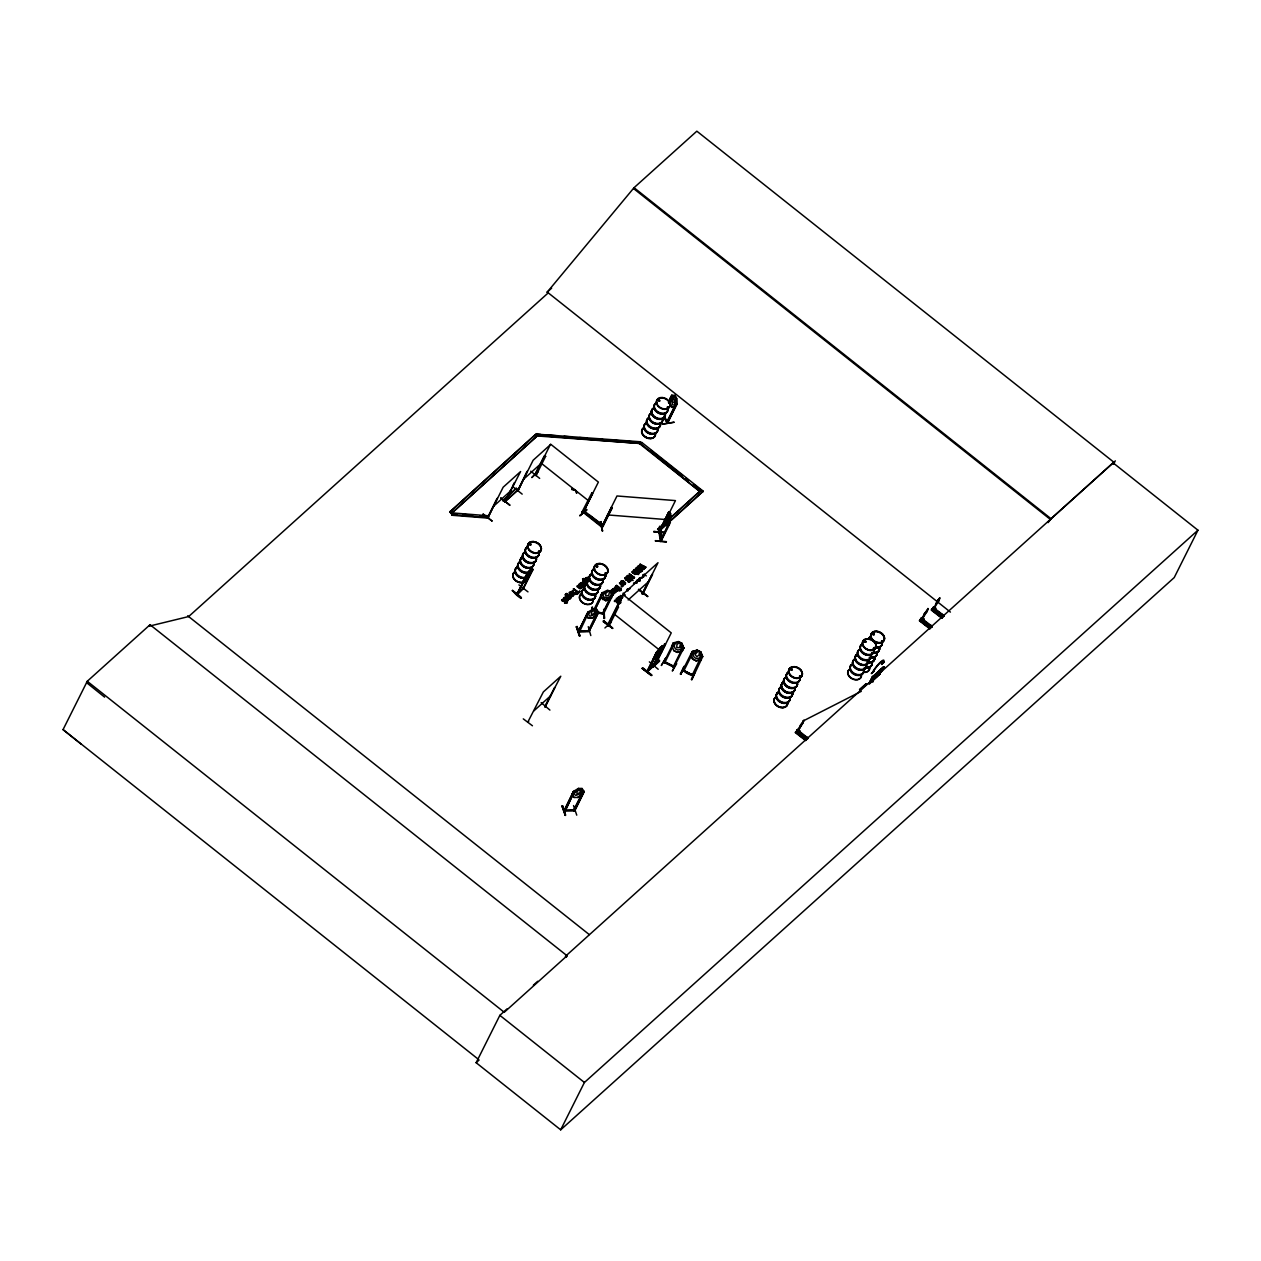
<?xml version="1.0" encoding="UTF-8"?>
<svg xmlns="http://www.w3.org/2000/svg" width="1261" height="1261" viewBox="0 0 1261 1261"><rect width="100%" height="100%" fill="white"/><g stroke="black" fill="none" stroke-linecap="round" stroke-linejoin="round"><path stroke-width="1.5" d="M676.101 403.441L666.675 422.388L676.605 403.441L667.605 423.286L663.885 416.24M661.253 539.992L660.559 541.458L669.89 521.565L660.354 540.622L661.363 540.717L661.111 539.787L660.307 540.528L660.937 541.505L670.411 522.464L669.89 521.392M567.261 596.327C568.9 593.269 571.296 598.565 569.594 598.234C571.769 596.106 566.047 595.602 567.403 596.185M571.722 591.724L571.422 592.875L571.627 591.961M613.224 589.549C616.519 586.838 613.24 593.931 613.429 589.155M613.13 590.306L613.918 589.155L614.816 590.053M564.25 598.88L566.662 597.95L568.144 600.299M580.486 584.269L579.603 584.395L582.046 582.945L584.426 585.372M618.253 597.21C617.275 600.93 619.135 595.775 620.995 597.336M581.006 587.925C581.857 585.151 580.738 589.927 579.319 587.705M638.224 574.622C640.43 572.163 628.766 567.545 636.127 572.399C635.087 576.513 628.703 568.853 634.913 574.496C637.199 572.258 639.469 575.646 636.632 572.793M680.483 643.189L679.647 647.634L676.81 647.665L676.905 644.592L679.348 642.621L680.436 643.268M612.846 588.997L611.821 590.006L614.895 592.323L617.354 590.7L615.999 591.519M583.496 581.321C586.397 580.564 586.743 587.673 583.544 581.085M616.676 585.419C609.772 590.637 629.854 594.12 616.676 585.419L614.895 587.594M628.136 589.155L628.388 590.195M641.266 578.216L639.989 578.5L640.225 579.524M588.446 581.274L586.365 578.689M660.969 541.316L659.408 531.701M659.298 531.779L659.929 532.646L659.771 531.638M661.3 540.685L659.456 532.82M615.478 590.211L614.911 588.966A1.576 1.151 26.6 0 0 614.139 588.572L612.641 589.912M622.067 586.554L621.232 586.46L622.508 585.703M586.649 583.811L586.791 583.26M693.235 651.858L692.321 651.543L697.191 650.298L700.706 651.953L702.676 656.697M584.395 585.687C585.514 583.071 580.328 580.943 579.697 584.127M527.634 577.144L524.56 579.839M613.287 593.49L613.382 593.316M636.994 581.841L638.996 580.69M534.648 474.924L535.326 474.01L536.02 475.523L545.635 456.309L544.815 455.662L534.916 474.703M535.027 474.372L535.83 473.931M535.783 475.413L536.587 474.577L535.799 473.963M534.995 475.318L550.584 444.156L598.376 482.096L582.992 512.833L592.623 493.603L591.803 492.972L581.983 512.092L583.339 512.139M583.228 512.628L582.156 512.218M583.575 511.887L582.251 511.556M607.912 625.661L608.779 626.244L609.331 625.204M609.095 626.118L609.41 625.298L609 625.992M667.006 516.332C664.957 526.357 665.824 529.652 670.915 516.411L670.395 513.306L669.938 522.48M666.974 516.269L665.997 522.338L670.395 513.306M671.041 516.427L668.551 525.506L666.407 525.427M656.083 663.412L654.853 662.829L655.862 663.617L671.246 632.88L623.438 594.94L608.101 625.33M566.93 595.491L566.898 595.744M797.709 729.993L796.337 731.348L797.551 729.851L808.159 738.174L806.504 736.881L804.266 739.025L806.504 736.881M797.866 730.734L795.502 732.2L805.952 740.349M921.933 618.347L921.46 617.985M615.841 587.263L616.771 588.982L618.489 587.658C616.534 583.89 614.485 589.328 617.591 588.43M643.693 575.489L643.693 576.671M801.176 724.24L803.872 720.33L797.315 732.294L800.325 725.185M924.061 614.265L921.46 620.538L926.504 612.215M927.371 610.986L927.891 608.48M925.322 612.499L928.017 608.59L926.961 611.806M939.997 597.856L938.846 601.087M668.22 517.719L668.74 520.73M871.319 681.775L880.32 673.658L869.412 683.951M868.924 683.557L872.722 676.668M872.77 676.81C873.321 674.793 873.81 678.339 872.328 676.747L883.488 667.337L872.407 677.709L883.173 667.101M580.296 584.663C582.787 583.244 583.071 582.298 580.344 584.363M517.767 592.859C514.819 598.676 526.877 583.748 522.811 589.218L532.757 569.326L532.079 568.285C530.849 569.215 532.158 568.9 526.609 576.923L526.089 576.403M675.691 397.814L674.304 402.7L672.617 401.881C671.703 400.336 674.808 394.992 675.801 397.798M662.971 646.72C661.205 644.213 660.323 653.97 656.823 654.317L656.319 653.797M526.72 575.583L529.699 572.904M565.369 594.609C568.679 592.166 565.086 594.94 566.898 596.043M642.101 593.758L652.236 574.212L643.078 593.537C643.394 590.7 641.802 595.066 642.811 593.096M653.781 666.076L662.797 646.72L652.725 666.486L662.309 647.035M629.854 580.943C630.658 577.396 625.472 581.888 625.062 578.468M527.965 575.126L531.102 569.42M529.478 572.116L526.263 578.042L528.69 572.904M565.401 594.498C564.266 596.532 569.72 600.457 569.83 598.36A2.065 1.513 26.6 0 0 570.902 597.777L569.168 595.003L566.741 595.886M659.692 649.51L657.186 654.79M655.31 540.922L666.281 542.072M655.452 540.638L666.438 541.663M637.199 581.447L636.569 580.99M670.868 516.443L668.519 523.142L667.29 522.952L667.495 517.136L670.474 513.448M942.408 617.512L931.8 609.426L933.629 607.376L933.203 608.243M933.96 608.369L933.518 607.975M487.597 517.436L497.086 498.489M503.218 500.081L504.952 501.468L518.035 489.694L516.285 488.306L502.918 500.68L505.03 501.736L514.52 482.79M504.747 502.004L505.062 501.358M518.224 490.545L527.334 471.251M528.69 721.591L527.776 722.175L543.365 691.926L560.798 676.227L544.878 706.696L545.918 706.065M806.599 739.198L806.614 737.827L805.448 738.457M931.28 626.875L929.72 626.764M942.818 616.692L943.102 615.809M669.386 519.406L670.458 514.819M579.051 630.989L579.839 630.516L579.288 631.162M589.502 630.768L578.547 631.178M564.392 810.145L565.48 809.814M583.307 791.104L573.471 810.397L574.669 810.791L575.111 810.019L573.928 809.704M529.604 543.68L529.525 543.79M529.447 544.2L530.739 543.822M539.33 551.861L539.282 550.962L538.479 551.624M538.762 551.561L538.431 551.293M595.665 565.953L596.548 565.417L597.147 566.772M596.027 565.968L597.714 566.126M658.084 399.769L658.132 400.699M659.377 399.564L658.337 399.863M658.305 400.131L659.487 400.1M659.582 400.651L658.541 399.438M659.282 399.737L659.645 401.14M604.981 573.235L606.178 573.456M606.163 573.361L605.327 572.793M667.621 406.909C667.321 409.242 668.819 405.869 667.258 407.429M667.432 406.877L667.794 407.697M790.095 669.15L791.482 668.866L791.703 669.89M790.505 669.276L790.836 669.623M792.176 669.969L791.735 668.819M800.499 676.858L800.01 675.928L800.105 676.968M864.116 640.966L865.677 642.212M864.006 641.014L864.857 640.746L864.494 641.77M873.116 634.362L874.046 634.047M873.258 648.501L874.409 648.453M874.109 648.044L873.952 649.052L873.353 648.312M882.668 641.029L881.549 640.809L882.605 641.502M606.762 599.653L605.343 600.472L606.73 599.684M643.063 575.142L643.646 576.923M564.014 599.527L563.651 598.36M636.111 572.951L631.887 571.737L636.348 573.897M625.566 578.626L627.82 577.207L627.032 576.576L625.062 577.979M612.2 595.428L612.089 594.893M622.477 586.002L621.862 586.948M682.595 670.757C683.746 668.866 682.705 672.381 692.021 675.518L701.526 655.925L702.519 656.65M602.994 592.796L594.577 610.277M611.948 594.388L602.459 613.855L603.656 614.123L602.805 613.161M562.17 600.472L562.264 600.268M615.084 601.008L618.52 602.474L619.072 601.765L620.223 603.278M634.913 569.862C635.071 568.27 638.46 573.55 638.098 571.312M636.379 581.384L636.994 580.312M586.948 583.149L586.444 584.048M588.919 611.979L579.556 631.666M636.316 574.086L636.442 573.203M574.291 791.356L565.243 810.823L564.093 810.886L573.392 791.435L578.468 788.393L582.125 788.456L581.148 793.61L575.552 795.455L574.133 793.705L578.468 788.393M582.881 580.801L583.733 583.48L586.649 583.654M563.462 598.754C564.124 595.35 569.688 597.982 568.017 600.583M675.265 407.398L671.987 407.413L670.3 404.355L670.143 398.35L671.64 395.339L674.919 395.324L676.432 398.429L674.635 405.096L672.665 404.939L671.372 399.201L674.793 395.465L676.605 398.381L676.763 404.387L676.274 403.347M797.062 730.135L806.725 738.079M803.147 722.38L803.951 720.315M803.068 723.089L802.91 722.285M924.187 614.359L924.471 613.445M933.219 607.266L935.757 608.228L933.203 611.033C934.842 609.977 931.548 607.581 931.564 609.835L941.983 617.906L944.19 615.715L942.534 614.422L940.391 616.408M936.088 603.656L938.373 599.448L936.828 602.317M586.475 578.436L586.917 580.706M621.515 582.141L622.871 581.684L624.684 583.433M572.195 596.437L571.044 596.658L571.769 595.665M624.857 583.228L623.517 583.685L621.689 581.936M575.032 592.78C575.252 593.695 572.636 594.987 573.408 591.141A1.576 1.151 26.6 0 0 572.62 590.747L570.934 592.481L572.415 591.141A1.576 1.151 26.6 0 1 573.203 591.535L573.203 593.726M670.505 513.322L668.362 513.243L659.14 533.277L666.47 519.469M531.984 569.862L523 589.139M801.602 723.719L797.188 732.184L802.69 723.451M933.345 609.835L936.371 602.742M659.204 533.308L675.455 500.601L616.992 495.967L601.686 526.735L603.247 526.121L601.844 526.373M603.247 526.121L602.285 526.152M660.354 531.433L659.156 531.291L668.693 512.029L669.749 512.423L668.756 512.36M81.098 744.085L63.05 729.615L87.261 681.271L150.059 624.731L567.056 955.759L566.362 957.146L565.385 956.358L1113.841 462.204L696.844 131.176L634.047 187.7L547.274 292.079L548.251 292.867L188.661 616.55L149.365 626.118L150.059 624.731M457.223 513.905L451.454 513.448L449.72 512.076L535.909 434.162L537.643 435.549L451.454 513.448L451.785 515.245L488.322 518.145L488.291 515.765L451.753 512.864L450.004 511.477M451.454 513.448L537.643 435.549M451.785 515.245L451.753 512.864M483.231 514.047L492.216 521.14L483.042 514.204M497.37 498.221L487.991 517.751M487.912 517.688L503.155 487.219L520.604 471.535L504.983 501.72M449.72 512.076L535.909 434.162M536.792 434.162L640.115 441.744L640.446 443.525L537.123 435.959L536.792 434.162L540.67 434.478M537.123 435.959L537.076 433.579M527.051 471.519L517.861 490.198L504.668 502.051L510.91 489.709M512.565 486.383L514.236 483.073M513.227 486.982L522.18 494.123M502.918 500.68L516.285 488.306M500.806 498.174L509.917 504.983M517.877 490.702L533.135 460.249L550.568 444.55M538.352 471.519L532.063 477.194M544.2 456.088L534.963 474.751M539.676 478.408L530.771 471.188M512.565 590.369C518.492 599.211 529.147 602.348 512.518 590.416M518.901 584.883L527.981 591.866M523.063 581.179L529.762 570.193L517.183 594.357M517.01 594.451L526.909 574.307L526.247 575.189M526.83 574.669L517.672 593.899M530.392 570.067L527.76 575.032M571.785 489.457L572.51 488.59L571.785 489.457L575.268 490.403L577.018 492.767M523.047 589.171L532.962 569.673L531.984 568.207M575.268 490.403L571.99 489.063M576.529 493.224L575.473 489.993M586.854 510.138L579.871 515.702L586.601 509.46M584.41 511.194L602.632 524.828L601.071 526.562L583.134 512.329M586.554 509.365L579.871 515.702M640.115 441.744L640.147 444.124L699.902 491.554L640.446 443.525L537.422 435.36M563.368 599.007L563.919 597.824M670.947 520.557L703.212 491.191L641.723 442.39L640.147 444.124M565.622 594.341L566.725 593.379M567.986 600.441C565.401 602.017 563.856 599.416 567.734 600.63M611.286 507.789L601.938 526.846L612.279 507.868L611.222 507.474L612.279 507.868M564.455 602.837L565.448 601.718L564.944 603.231C570.019 603.72 563.84 597.288 561.602 600.157M565.7 600.22C571.375 597.509 563.431 602.017 567.34 600.157M563.951 597.966L566.804 598.234L564.487 598.376M571.06 596.642C565.779 586.192 574.307 597.367 572.62 596.327M602.9 526.814L612.215 507.552M575.394 593.663C574.559 597.399 568.238 591.835 571.123 592.087M564.944 603.231L565.953 602.112M561.807 599.921L566.488 601.86M567.277 598.597L567.324 600.425M600.157 521.928L602.553 531.165L600.961 521.581L602.427 531.102M578.295 592.055L580.013 591.456L577.049 594.357L577.648 592.859C563.777 580.927 589.06 599.905 573.66 589.155M565.748 602.506L566.772 603.325L567.403 602.537M574.133 588.745L573.471 589.549M569.341 599.274L569.83 598.36M571.58 595.507L569.263 593.111M572.415 593.647L573.235 592.449L571.69 591.913M668.409 402.369L671.75 395.324L676.653 404.418L676.605 398.381M668.756 402.306L672.208 395.418L672.16 396.253M581.636 587.894L580.107 588.855L576.86 586.491L577.506 585.703L580.911 587.831M668.85 403.189L672.302 396.301L671.687 395.465M669.197 403.11L671.782 397.956M581.116 587.153L578.468 585.057L579.098 584.269L582.661 587.074L581.62 587.563M579.603 584.395L580.265 584.899M586.412 583.811C580.864 584.363 582.456 573.298 586.57 581.494M576.482 593.899L577.648 592.859M584.237 585.829C581.636 587.39 580.092 584.789 583.985 586.018M577.049 594.357L580.013 591.456M662.466 424.295C681.035 420.764 675.013 422.451 662.671 423.901M581.936 585.608C586.365 583.134 581.699 588.966 583.512 583.969M578.105 592.449L579.461 591.015M677.047 404.245L667.258 423.365L667.4 421.6M576.939 626.717L579.839 636.048L576.372 626.812L577.16 626.418L579.839 636.048L576.356 626.827M589.06 631.146L578.358 631.272L587.894 612.231L578.452 631.588L588.115 630.658M544.91 706.743L554.73 687.497L545.256 706.964M611.711 597.809L606.509 600.157L602.758 599.479L600.551 595.728L602.159 592.765L607.266 590.369L611.018 591.046L613.224 594.798L610.923 591.11L607.266 590.479L602.868 595.35L604.382 597.556L606.793 597.998L610.135 596.642L611.27 594.388L610.923 591.204M593.584 610.403L602.191 592.875L603.247 592.954M595.444 608.858L603.199 593.048M588.32 630.784L588.115 631.556L589.391 630.768M587.973 631.477L597.604 611.869M578.689 631.635C579.808 632.265 592.497 631.903 588.43 630.421M598.534 612.515L597.415 612.105L598.534 612.515L588.966 631.556L598.597 612.168L596.5 609.11L592.875 609.158L587.799 612.2M549.922 710.085L541.142 702.598M605.327 600.504L607.219 600.094L607.124 598.959M613.303 592.954L610.781 590.952L611.412 590.164C616.676 592.481 614.217 595.822 610.876 592.638M611.821 590.006L612.83 589.517M603.672 609.394L604.492 618.536L604.114 609.473M590.81 635.56L588.256 626.685M612.61 595.302L612.042 594.625L602.679 613.54M609.788 600.22C611.506 599.007 608.07 600.788 607.313 598.25M612.814 594.908L603.467 614.123L604.019 613.067M621.815 585.593C615.132 579.508 625.771 586.207 622.319 586.097M612.452 589.218L615.084 591.929L616.739 590.227M617.78 588.524L618.489 587.658M619.025 588.067L620.412 589.171L619.025 588.067L618.347 590.195L620.412 589.171M603.656 620.806C630.957 643.804 585.041 605.643 612.625 627.915M621.783 585.309L621.531 586.255M614.785 601.607L615.021 600.441L616.597 601.134M625.33 577.696L627.032 576.576M627.08 576.277L627.789 575.41L633.4 577.286L627.08 576.277C643.945 588.209 617.985 570.492 633.826 577.995L634.488 577.412L629.318 574.039L633.211 577.68M616.724 598.691C629.901 610.277 607.124 591.85 620.995 600.866M620.333 595.444L622.808 597.399M636.127 572.399L633.29 570.697L633.92 569.909M604.917 627.978L611.128 622.319M617.275 603.578L618.284 602.474L615.053 601.182M620.979 600.583C617.086 600.173 623.249 595.586 618.3 597.351M630.374 581.242L628.104 581.731L629.806 580.848M653.75 531.638L664.768 532.662L653.907 531.37M621.61 597.982L620.034 599.605L621.941 598.345M619.151 599.621L621.153 597.604M628.845 582.33L630.074 581.494M609.079 623.706L607.786 624.526L623.123 594.089L658.006 562.705L642.401 594.01L643.126 593.348M635.954 568.285L636.584 567.497L640.131 570.319L639.5 571.107L636.379 567.891M617.953 605.075L608.306 624.778M608.874 626.323L618.489 607.093L617.685 606.446L607.975 625.645M637.64 566.772L638.35 565.905L642.984 568.396L637.64 566.772C649.919 580.233 631.525 557.693 641.959 570.902M631.808 580.028L632.439 579.256L628.687 576.277M642.779 568.79L639.548 565.054L640.241 564.203L645.868 567.166L645.191 567.986L640.761 565.086L645.868 567.166M639.548 565.054L640.241 564.203M660.181 530.976L657.879 529.053L666.596 521.203M628.498 576.671L633.826 577.995M659.456 526.625L661.852 535.83M633.637 578.389L634.488 577.412M638.586 571.706C635.576 572.778 641.833 572.478 638.397 572.1M638.334 571.312C637.215 569.2 631.225 568.443 637.893 571.706M638.838 571.706L639.327 571.044L639.422 572.92M668.693 512.029L659.408 531.401M668.488 513.259L658.983 532.315L660.433 541.363M634.346 582.834L633.574 583.748L634.346 582.834C640.273 584.269 632.565 579.934 636.963 582.992M640.068 571.611L640.761 570.76L641.187 571.659L640.068 571.611L640.761 570.76M639.847 572.526L636.001 568.995L634.251 569.751M659.645 533.324L660.023 532.473M640.683 572.1L641.376 571.265M636.316 581.62L637.215 581.731M641.502 571.312L642.148 570.508M638.665 567.135C643.378 571.06 645.931 569.278 640.761 565.086M643.346 569.657L644.008 568.837M661.237 535.815L659.645 526.231M644.339 574.054L643.047 575.252M644.418 574.89L646.357 575.883M642.59 593.915L652.552 574.464M562.532 805.968C571.643 834.341 555.297 787.416 565.606 814.905M565.117 810.823L565.227 809.72L563.982 810.445M571.911 794.556L573.487 791.467L574.512 791.561L565.149 810.902M573.55 791.561L564.045 810.839L574.748 810.76L584.127 791.766L583.165 791.782L573.613 810.776M573.519 805.574L576.75 815.158M642.227 668.488C670.868 689.625 623.265 653.939 651.212 675.549M649.352 661.867L658.21 669.26M656.477 652.583L657.375 652.3L647.918 671.388L657.013 651.795M660.606 647.445L657.99 652.426L661.331 646.798M655.72 663.554L665.477 644.403L664.657 643.756L652.82 666.202M652.883 666.533L659.408 660.165L652.725 666.486M673.39 642.811L671.845 645.9L673.815 650.644L677.346 652.41L682.359 651.054L677.33 652.3L673.815 650.644M664.894 662.719L663.916 662.324L673.484 642.889L674.288 643.252M664.216 661.19L664.783 662.671L674.493 643.11M683.667 648.091L682.721 647.618L673.169 666.959L673.894 667.321L683.746 648.028L681.807 643.362L680.908 649.431L677.724 650.061L675.439 648.926L674.083 646.01L675.202 643.756L678.371 641.55L681.902 643.315L683.825 648.138M681.902 643.315L678.339 641.739M674.635 666.407L673.563 665.792L673.011 666.833M1113.4 463.086L1197.95 530.203L1174.227 577.57L560.688 1129.824L476.138 1062.708L499.86 1015.341L507.143 1008.8M676.385 663.065L672.318 671.041L676.716 663.664M682.327 651.149L683.872 648.059M694.984 671.971L691.737 679.884L702.708 656.618L700.738 651.874L697.207 650.109L692.194 651.448L680.751 674.383L683.982 666.454M680.246 674.068L684.061 666.438M684.502 666.643L680.719 674.241M693.424 651.701L683.635 671.23M701.116 659.535L696.214 660.78L692.652 659.204L690.729 654.364M698.153 651.259L699.335 651.748L699.161 654.869L696.797 656.792L695.079 654.475L698.184 651.18M696.167 660.859L692.793 659.062M696.23 660.874L701.211 659.613M700.738 651.874L699.76 657.974L696.561 658.62L694.291 657.485L692.935 654.569L697.223 650.203M693.487 674.966L692.415 674.351L692.021 675.518M693.377 674.903L692.888 675.864M560.688 1129.824L584.41 1082.474L1197.95 530.203M797.015 730.891L797.677 729.347L799.726 730.686L797.898 729.536M797.63 730.497L798.071 729.394M805.921 740.317C805.511 739.75 790.348 728.653 797.74 732.515L797.157 733.492L799.316 731.506M799.222 731.49L799.726 730.686M866.086 683.825L859.498 689.72L866.023 683.84M872.423 676.747L868.908 683.714L880.02 673.406M869.601 683.021L872.549 677.047L869.791 682.579M876.521 676.7L874.882 676.921L876.143 674.477M872.77 681.429L872.927 680.436L872.533 681.381M882.164 668.44L884.387 667.037L880.036 669.654L874.976 676.999L876.553 676.873M879.831 673.09L884.292 667.148M879.327 674.383L884.387 667.037M919.584 620.57L920.231 619.482L921.886 620.775L921.302 621.752L923.462 619.75M920.625 619.718L921.823 617.606L923.872 618.93L922.043 617.795M921.838 618.662L922.217 617.638M923.872 618.93L921.555 621.421M932.525 609L933.723 606.904L935.757 608.228M933.723 606.904L933.03 608.275L943.433 616.534M934.102 606.935L933.03 608.464L941.683 615.415M928.49 627.127L930.65 625.141L932.305 626.433L921.712 618.457L919.632 620.522M930.145 628.419L932.305 626.433M944.19 615.715L933.739 607.802L932.998 608.48M1048.096 522.621L1051.043 518.728L1113.841 462.204M1113.526 464.3L1115.26 460.817M643.504 575.883L644.245 574.827M924.345 613.997L925.747 611.963M927.087 611.254L926.11 612.751M938.499 599.558L939.603 598.108M565.558 594.215L566.394 596.374M630.405 581.4L630.752 580.754A1.955 1.434 26.6 0 0 630.768 579.902L625.74 578.405M523.283 718.865L532.441 725.769M617.906 597.872L619.939 596.469L622.335 597.935M931.485 627.284L921.097 619.183L922.185 618.552M930.508 628.23L919.899 620.128L921.318 617.985M575.205 594.057L575.646 593.269M614.706 591.567L615.967 591.992L617.354 590.7M614.249 601.182L615.431 600L618.71 602.08L619.766 601.119M643.425 592.765L642.164 593.695M659.724 649.73L656.477 655.436M523.804 588.036L516.695 594.199L527.145 574.906M574.638 810.713L584.19 791.419L582.03 788.535M525.711 577.16L530.377 571.138L531.07 572.336M655.941 654.554L660.591 648.532M938.625 599.322L939.413 598.297M938.72 600.993L933.219 609.741M612.436 628.262L603.136 621.484L612.468 628.214M642.558 668.141L651.527 675.265M642.779 667.778L651.732 674.887M643.252 574.858L643.142 577.034M572.746 593.253L572.998 591.567L571.517 592.118M614.454 590.7L614.942 589.88M659.393 650.692L657.848 654.538L654.68 657.407L657.028 654.033M526.168 575.252L529.856 570.271M530.471 571.217L524.466 578.09L525.348 579.288L530.96 572.273M528.249 573.251L524.671 578.247A7.267 5.312 26.6 0 1 515.891 574.354A7.267 5.312 26.6 0 1 517.451 567.418M527.461 577.223L531.149 572.258M529.494 575.221L523.646 582.141L529.541 575.174M658.478 650.644C655.436 650.881 653.34 661.584 653.371 658.478M661.379 649.636C660.449 654.16 650.676 658.857 657.785 654.648M931.059 627.3L930.933 626.197M931.989 609.441L931.28 610.088L941.715 618.158M529.1 543.869L529.478 544.074M657.974 399.8L658.778 399.469M538.557 551.514L539.55 551.577M668.298 407.729L668.204 406.956M597.399 567.087L597.572 565.89M790.679 668.74L790.899 669.575M799.442 676.18L800.483 676.259M864.573 640.651L865.787 641.345M872.88 634.456L872.785 633.369L874.109 633.716M874.141 634.772L872.297 634.236L873.29 633.306M630.043 580.549L628.136 581.699M574.827 593.174L573.061 594.325L570.319 592.166M611.995 595.822L611.033 595.649M880.083 670.3L876.884 674.871L877.751 674.95M880.131 669.78L876.237 674.556M619.025 597.367L618.363 598.912M880.367 670.679L878.507 673.216L883.252 669.118M612.751 589.092L614.328 588.178A1.576 1.151 26.6 0 1 615.116 588.572L614.596 591.472L615.92 591.33M586.27 578.831L587.563 577.869L589.644 578.783M627.946 589.549L629.712 589.013M639.926 578.72L640.036 579.934M659.755 530.708L660.654 530.377M659.235 530.944L665.13 525.79M660.228 531.401L659.314 531.338M586.129 577.774L585.467 579.682L587.453 581.92M621.405 580.99L620.995 581.636A1.828 1.34 26.6 0 0 620.853 582.535L623.628 584.726A1.828 1.324 26.6 0 0 624.684 584.568L625.377 583.733A1.844 1.34 26.6 0 0 625.503 582.818L623.17 580.722L621.2 581.384M797.157 730.702L807.67 738.741M797.393 730.529L807.812 738.615M919.647 620.459L930.098 628.608L919.852 620.365M921.129 619.167L921.823 617.606L921.318 618.331M566.851 595.649L569.357 595.633L570.713 598.171A2.065 1.513 26.6 0 1 569.625 598.754L569.751 598.912M668.882 516.395L670.332 514.819M619.971 589.565L618.536 589.801L618.505 588.54M509.712 505.377L500.932 497.89M797.031 729.961L797.835 729.473M933.692 607.755L931.548 609.741L942.14 617.764M921.886 620.775L920.057 619.624M596.5 609.11L592.906 609.252L589.659 612.2L588.54 614.454L589.959 616.219L595.555 614.375L596.437 609.284M545.635 456.309L544.594 455.867M531.89 477.604L537.927 471.267M535.657 474.325L535.925 475.46M591.803 492.972L592.386 493.808M618.489 607.093L617.449 606.651M638.476 589.675L647.839 596.437L638.665 589.281M664.657 643.756L665.256 644.607M655.956 662.845L655.2 662.151L656.209 662.923M653.214 666.801L659.692 660.859L653.23 666.88M551.656 288.139L547.195 292.174L548.172 292.946M493.666 506.165L511.115 490.482M523.646 479.196L541.079 463.496M640.446 443.525L641.723 442.39M584.71 510.595L583.086 512.061M532.646 569.436L532.063 569.956L532.962 569.673M523 588.367L517.64 592.906M601.071 526.562L602.332 525.411L588.887 514.74M577.506 585.703L579.697 588.162L581.526 588.256M579.098 584.269L582.456 587.468M561.965 600.866L563.762 600.378M564.818 600.236L566.804 598.234M581.053 585.624L583.055 583.607M569.956 598.518L565.826 595.523L567.324 593.899M669.496 518.586L701.463 489.82L670.647 517.877M657.58 529.636L663.396 524.418M666.88 523.898L659.613 530.44L657.879 529.053M669.78 521.282L703.212 491.191M611.412 590.164L614.769 593.379M636.584 567.497L639.5 571.107M633.29 570.697L638.665 574.228M627.789 577.239C622.587 579.729 628.987 578.531 630.563 580.296A1.955 1.434 26.6 0 1 630.547 581.148M621.405 589.186L619.072 590.7L617.606 589.391M632.439 579.256L627.284 575.883M645.191 567.986L640.052 564.597M623.123 593.143L625.22 595.003M617.969 603.578L619.797 603.672M617.78 603.972L618.584 603.262M628.167 599.952L648.517 581.652M533.876 710.873L551.309 695.174M663.191 647.066L662.277 647.35L662.198 645.6L656.303 652.552L646.909 671.593L653.655 665.02M657.375 652.3C666.848 635.103 647.429 669.559 647.224 671.845L647.413 671.75M653.876 659.535L659.708 652.615M652.977 665.871L647.256 670.899L653.734 665.083M653.702 666.06L647.35 671.782M872.785 677.11L883.488 667.337M859.986 690.114L866.67 683.935M533.356 985.204L537.722 981.263M567.056 955.759L504.258 1012.284L87.261 681.271M873.164 680.641L871.792 681.886L872.155 680.924L873.053 681.917M476.138 1062.708L479.07 1060.075M579.256 636.033L576.435 626.78M562.658 805.7L565.432 815.3M571.391 596.169L571.785 595.113M591.945 610.939L592.544 607.045M636.805 580.706L637.593 579.965A1.781 1.308 26.6 0 1 638.728 579.965L640.052 580.69M585.924 578.168L587.39 577.254L589.533 577.932M625.157 583.969L624.873 584.174A1.828 1.324 26.6 0 1 623.817 584.332L621.058 582.141A1.828 1.34 26.6 0 1 621.184 581.242M639.406 578.326L641.597 578.216M575.016 594.104L573.203 594.262M586.475 578.594L589.439 579.177M659.913 532.552L659.14 533.182M881.581 669.591L883.646 668.33M805.59 738L796.999 730.734M597.572 566.835L596.784 566.552M872.738 633.668L873.668 633.747M586.444 615.273L588.383 618.268L592.024 618.221L597.099 615.179L591.992 618.142L588.351 618.158M577.617 797.472L582.692 794.414L577.617 797.472L573.976 797.504L571.879 794.446L574.086 797.425M562.233 600.441L565.259 602.112M802.816 721.15L861.31 691.312M674.446 666.691L673.342 666.092M674.162 667.353L663.916 662.324M693.298 675.25L683.005 670.127M517.735 490.151L516.001 488.905M480.299 515.749L488.196 516.458M637.089 580.501L637.404 580.359A1.781 1.308 26.6 0 1 638.523 580.359L639.39 580.754M619.025 597.604L620.948 598.013M586.302 577.901L588.777 578.011M621.5 581.179L623.391 581.289L625.298 583.212M604.76 598.802L603.341 598.423M605.958 601.008L607.613 599.464L607.108 598.36M941.778 615.447L943.039 615.951M930.129 625.976L929.924 627.221M659.645 400.998L658.226 400.588M598.408 588.209L598.36 588.682M873.936 634.772L872.722 634.535M799.537 676.684L800.609 676.526M617.606 589.045L615.069 587.516M674.351 666.628L673.421 666.218M682.721 670.426L693.14 675.644M683.935 670.537L683.131 670.158M693.187 675.187L692.305 674.698M673.342 642.889L678.371 641.55M670.143 398.35L670.411 404.34L672.113 407.271L675.108 407.287M667.164 422.325L667.999 422.561L667.558 421.773M628.53 588.588L627.568 588.982A1.828 1.34 26.6 0 0 627.411 589.738L628.073 590.763M660.496 530.723L659.55 530.645M884.481 667.116L882.842 667.337M941.951 615.4L942.771 615.62M806.662 739.056L805.574 738.505M529.226 544.453L530.534 545.272M864.62 641.881L866.086 641.833M791.609 670.19L790.3 669.512M604.665 599.574L602.994 598.36M587.957 612.326L588.824 612.184M588.052 612.641L588.919 612.31M584.032 791.435L583.165 791.782M573.645 791.892L574.606 791.876M574.748 809.609L573.818 810.224M573.708 809.909L565.48 810.334M564.061 810.508L574.653 810.382M565.322 815.252L562.028 806.015M535.405 474.609L536.24 475.271M582.85 512.754L582.093 512.124M601.733 526.42L602.726 526.499M546.502 434.935L556.227 435.707M563.998 436.322L571.785 436.936M579.556 437.551L587.327 438.166M595.113 438.796L602.884 439.411M610.655 440.026L620.38 440.798M626.213 441.255L635.922 442.028M607.503 514.914L665.966 519.548M462.992 514.362L472.607 515.134M452.084 514.646L488.622 517.546M669.055 514.299L668.535 513.432M664.925 532.426L653.734 531.795M683.951 670.6L692.273 674.761M930.539 625.992L922.642 620.302M930.255 626.087L931.201 626.827M603.215 593.364L602.064 592.717M612.058 594.94L613.082 594.703M604.114 609.52L603.877 618.426M597.525 612.137L602.695 613.051M597.525 612.452L603.909 613.051M597.273 612.625L603.672 613.76M597.288 612.941L603.578 614.06M530.298 545.146L529.557 543.964M596.973 566.662L595.996 566.536M596.926 567.024L595.854 566.331M864.841 640.635L866.071 641.613M665.855 657.785L661.316 665.524L665.713 658.195M621.184 600.189L619.356 599.227M572.321 488.984L575.048 489.741M604.476 599.196L603.625 598.297M621.09 599.637L620.239 599.211M667.164 423.239L663.633 416.745M659.014 400.667L658.021 399.958M629.948 588.477L627.347 589.234A1.828 1.34 26.6 0 0 627.221 590.132L627.568 590.81M791.277 668.614L792.144 669.307M943.701 616.298L933.345 608.165M920.089 620.16L919.395 620.79L929.814 628.861M692.179 651.811L693.124 652.284M701.447 656.445L702.377 656.918M673.342 643.252L674.272 643.725M682.595 647.886L683.541 648.359M665.272 661.962L673.374 666.013M665.146 662.23L673.248 666.281M663.98 661.93L674.288 667.101M638.87 566.725L643.536 569.263M588.225 581.841L585.593 578.846M642.212 578.058L640.225 577.585L639.201 578.563A1.828 1.34 26.6 0 0 639.059 579.461L640.131 580.848M941.888 616.377L942.708 616.613L941.541 615.872M579.887 630.563L579.634 631.572M933.424 608.086L943.843 616.156M931.958 608.921L933.613 610.214M922.879 619.214L921.334 620.444L924.203 614.722M931.911 626.906L921.365 618.836L931.721 627.016M806.362 739.971L795.754 731.884L795.25 732.531L805.669 740.601M638.57 589.549L647.587 596.626M634.047 187.7L1051.043 518.728M633.605 188.583L1050.602 519.611M547.274 292.079L950.416 612.105M650.613 450.272L682.784 475.807M685.842 478.25L688.916 480.677M693.503 484.319L702.913 491.79M535.61 434.761L537.359 436.133M541.095 463.102L588.887 501.043M601.355 525.963L582.787 511.272L583.071 512.455M629.554 574.054L634.283 577.806M629.318 574.039L633.4 577.286M626.827 576.971L627.615 577.601M619.466 582.913L623.249 585.735M616.471 585.829L621.2 589.581M616.55 586.664L618.3 588.052M613.335 589.912L614.312 590.7M616.96 598.707L620.018 601.119M607.518 597.856L610.229 599.826M582.487 579.004L587.579 582.866M584.253 580.958L586.27 582.566M586.775 582.96L587.153 583.26A7.267 5.312 26.6 0 0 588.997 593.127A7.267 5.312 26.6 0 0 598.329 588.966M661.473 649.714L660.701 648.595L659.093 652.946L654.806 656.808M613.965 613.886L661.757 651.827M571.627 592.481L572.604 593.253M569.499 593.127L573.061 595.933M567.387 596.437L569.341 597.982M530.298 571.249L528.863 575.568L524.576 579.414M527.555 577.302L527.461 577.175A7.267 5.312 26.6 0 1 526.152 577.885M524.655 578.09L525.427 579.177M522.968 581.1L523.741 582.219M187.668 615.778L589.265 934.574M499.86 1015.341L584.41 1082.474M63.05 729.615L478.502 1059.413M86.568 682.642L104.616 697.128M695.205 671.593L691.28 679.521M530.613 543.806L531.165 544.705M664.09 661.505L665.241 662.025L664.09 661.458M639.926 580.092L639.264 579.067A1.828 1.34 26.6 0 1 639.39 578.168M639.737 564.66L643.804 569.231M637.83 566.378L641.707 570.918M586.412 615.179L588.477 618.189M600.693 595.728L602.853 599.416M664.232 416.177L667.305 421.789M690.681 654.459L692.652 659.204M629.917 580.612L625.992 580.218L625.046 578.153M487.991 516.348L488.322 518.145M572.289 595.523L572.116 596.311M591.866 607.298L592.024 610.907M625.172 583.354A1.828 1.324 26.6 0 1 625.046 584.237M800.231 677.267A7.267 5.312 26.6 0 1 790.899 681.413A7.267 5.312 26.6 0 1 789.039 671.482M797.598 684.282A7.361 5.391 26.6 0 1 787.258 686.52A7.361 5.391 26.6 0 1 786.218 676.936M797.456 684.55A7.361 5.391 26.6 0 1 787.116 686.788A7.361 5.391 26.6 0 1 786.076 677.204M797.598 682.485A7.251 5.296 26.6 0 1 788.283 686.63A7.251 5.296 26.6 0 1 786.438 676.716M800.026 677.835A7.361 5.391 26.6 0 1 790.568 682.043A7.361 5.391 26.6 0 1 788.692 671.987M799.821 679.6A7.251 5.296 26.6 0 1 790.458 682.28A7.251 5.296 26.6 0 1 787.368 673.169M797.173 683.367A7.267 5.312 26.6 0 1 788.708 687.907A7.267 5.312 26.6 0 1 784.736 678.386M794.966 689.231A7.235 5.296 26.6 0 1 784.815 691.438A7.235 5.296 26.6 0 1 783.79 682.028M789.749 699.729A7.267 5.312 26.6 0 1 779.55 701.936A7.267 5.312 26.6 0 1 778.526 692.478M787.636 702.33A7.235 5.296 26.6 0 1 778.352 706.475A7.282 5.328 26.6 0 1 776.413 696.687M776.508 696.576A7.235 5.296 26.6 0 0 778.352 706.475A7.282 5.328 26.6 0 0 787.605 702.472M792.759 692.163A7.267 5.312 26.6 0 1 783.428 696.308A7.267 5.312 26.6 0 1 781.584 686.378M790.095 697.696A7.361 5.391 26.6 0 1 780.622 701.904A7.361 5.391 26.6 0 1 778.746 691.832M790.001 699.445A7.361 5.391 26.6 0 1 779.661 701.699A7.361 5.391 26.6 0 1 778.62 692.116M790.127 697.38A7.251 5.296 26.6 0 1 780.827 701.526A7.251 5.296 26.6 0 1 778.967 691.627M792.349 694.496A7.251 5.296 26.6 0 1 782.183 696.702A7.251 5.296 26.6 0 1 781.158 687.261M792.57 692.746A7.361 5.391 26.6 0 1 783.113 696.955A7.361 5.391 26.6 0 1 781.237 686.882M792.712 692.478A7.361 5.391 26.6 0 1 783.239 696.687A7.361 5.391 26.6 0 1 781.363 686.615M794.919 689.436A7.282 5.328 26.6 0 1 784.705 691.643A7.282 5.328 26.6 0 1 783.68 682.169M787.479 702.645A7.235 5.296 26.6 0 1 778.195 706.775A7.235 5.296 26.6 0 1 776.35 696.892M794.761 689.672A7.235 5.296 26.6 0 1 785.414 692.352A7.235 5.296 26.6 0 1 782.34 683.257M665.004 415.689A7.251 5.296 26.6 0 1 654.822 417.895A7.251 5.296 26.6 0 1 653.797 408.454M662.908 418.305A7.251 5.296 26.6 0 1 653.608 422.451A7.251 5.296 26.6 0 1 651.748 412.536M668.015 408.123A7.251 5.296 26.6 0 1 658.699 412.268A7.251 5.296 26.6 0 1 656.855 402.354M665.351 413.671A7.361 5.391 26.6 0 1 655.893 417.88A7.361 5.391 26.6 0 1 654.018 407.807M665.209 413.939A7.361 5.391 26.6 0 1 655.752 418.148A7.361 5.391 26.6 0 1 653.876 408.075M665.398 413.356A7.251 5.296 26.6 0 1 656.083 417.501A7.251 5.296 26.6 0 1 654.238 407.587M667.621 410.455A7.251 5.296 26.6 0 1 657.438 412.662A7.251 5.296 26.6 0 1 656.414 403.236M667.841 408.706A7.361 5.391 26.6 0 1 658.368 412.914A7.361 5.391 26.6 0 1 656.492 402.842M667.967 408.438A7.361 5.391 26.6 0 1 658.51 412.646A7.361 5.391 26.6 0 1 656.634 402.574M662.75 418.636A7.251 5.296 26.6 0 1 653.434 422.782A7.251 5.296 26.6 0 1 651.59 412.867M657.533 430.584A7.251 5.296 26.6 0 1 647.366 432.791A7.251 5.296 26.6 0 1 646.341 423.365M660.543 423.018A7.251 5.296 26.6 0 1 651.243 427.164A7.251 5.296 26.6 0 1 649.399 417.265M657.895 428.567A7.361 5.391 26.6 0 1 648.438 432.775A7.361 5.391 26.6 0 1 646.546 422.703M657.753 428.835A7.361 5.391 26.6 0 1 648.296 433.043A7.361 5.391 26.6 0 1 646.42 422.971M657.927 428.251A7.251 5.296 26.6 0 1 648.627 432.397A7.251 5.296 26.6 0 1 646.767 422.482M660.118 423.901A7.251 5.296 26.6 0 1 650.802 428.046A7.251 5.296 26.6 0 1 648.958 418.132M660.37 423.601A7.361 5.391 26.6 0 1 650.912 427.81A7.361 5.391 26.6 0 1 649.037 417.754M660.512 423.333A7.361 5.391 26.6 0 1 651.054 427.542A7.361 5.391 26.6 0 1 649.179 417.47M662.561 420.543A7.251 5.296 26.6 0 1 652.394 422.75A7.251 5.296 26.6 0 1 651.37 413.324M662.671 418.825A7.282 5.328 26.6 0 1 653.324 422.987A7.282 5.328 26.6 0 1 651.48 413.041M655.294 433.516A7.251 5.296 26.6 0 1 645.979 437.662A7.251 5.296 26.6 0 1 644.135 427.747M600.693 585.719A7.235 5.296 26.6 0 1 590.542 587.925A7.235 5.296 26.6 0 1 589.517 578.515M605.832 575.536A7.267 5.312 26.6 0 1 595.633 577.743A7.267 5.312 26.6 0 1 594.609 568.301M603.152 581.1A7.361 5.391 26.6 0 1 592.812 583.339A7.361 5.391 26.6 0 1 591.772 573.755M603.199 580.769A7.251 5.296 26.6 0 1 593.017 582.976A7.251 5.296 26.6 0 1 591.992 573.534M605.643 576.135A7.361 5.391 26.6 0 1 595.302 578.373A7.361 5.391 26.6 0 1 594.262 568.79M605.769 575.867A7.361 5.391 26.6 0 1 595.444 578.105A7.361 5.391 26.6 0 1 594.388 568.522M605.327 574.953A7.251 5.296 26.6 0 1 596.879 579.493A7.251 5.296 26.6 0 1 592.938 569.972M602.726 580.17A7.267 5.312 26.6 0 1 594.262 584.726A7.267 5.312 26.6 0 1 590.306 575.189M603.026 581.368A7.361 5.391 26.6 0 1 593.521 584.095A7.361 5.391 26.6 0 1 590.384 574.827M589.36 578.767A7.267 5.312 26.6 0 0 590.4 588.209A7.267 5.312 26.6 0 0 600.583 586.002A7.235 5.296 26.6 0 1 590.4 588.209A7.235 5.296 26.6 0 1 589.376 578.799M593.237 600.63A7.235 5.296 26.6 0 1 583.086 602.821A7.235 5.296 26.6 0 1 582.062 593.411M595.696 595.996A7.361 5.391 26.6 0 1 585.356 598.234A7.361 5.391 26.6 0 1 584.316 588.651M595.555 596.264A7.361 5.391 26.6 0 1 585.23 598.502A7.361 5.391 26.6 0 1 584.174 588.919M595.744 595.665A7.251 5.296 26.6 0 1 585.561 597.872A7.251 5.296 26.6 0 1 584.537 588.43M598.171 591.031A7.361 5.391 26.6 0 1 587.847 593.285A7.361 5.391 26.6 0 1 586.791 583.701M598.313 590.763A7.361 5.391 26.6 0 1 587.973 593.017A7.361 5.391 26.6 0 1 586.932 583.417M597.919 591.314A7.251 5.296 26.6 0 1 587.736 593.521A7.251 5.296 26.6 0 1 586.712 584.079M595.318 596.548A7.267 5.312 26.6 0 1 585.939 599.227A7.267 5.312 26.6 0 1 582.834 590.101M593.096 600.914A7.235 5.296 26.6 0 1 582.945 603.121A7.235 5.296 26.6 0 1 581.92 593.695M871.004 655.436A7.267 5.312 26.6 0 1 861.673 659.582A7.267 5.312 26.6 0 1 859.829 649.651M874.062 649.336A7.267 5.312 26.6 0 1 865.598 653.876A7.267 5.312 26.6 0 1 861.641 644.355M871.256 655.137A7.361 5.391 26.6 0 1 861.799 659.345A7.361 5.391 26.6 0 1 859.923 649.273M873.621 650.203A7.251 5.296 26.6 0 1 864.305 654.349A7.251 5.296 26.6 0 1 862.461 644.434M871.43 654.554A7.251 5.296 26.6 0 1 862.981 659.093A7.251 5.296 26.6 0 1 859.04 649.588M868.924 659.519A7.219 5.28 26.6 0 1 860.506 664.027A7.219 5.28 26.6 0 1 856.582 654.569M873.873 649.919A7.361 5.391 26.6 0 1 865.298 654.522A7.361 5.391 26.6 0 1 861.279 644.86M874.015 649.636A7.361 5.391 26.6 0 1 865.424 654.254A7.361 5.391 26.6 0 1 861.405 644.592M868.782 659.818A7.235 5.296 26.6 0 1 860.365 664.342A7.235 5.296 26.6 0 1 856.408 654.853M868.924 659.645A7.282 5.328 26.6 0 1 860.443 664.2A7.282 5.328 26.6 0 1 856.471 654.648M863.549 670.332A7.267 5.312 26.6 0 1 854.217 674.493A7.267 5.312 26.6 0 1 852.373 664.563M866.654 665.698A7.267 5.312 26.6 0 1 856.455 667.904A7.267 5.312 26.6 0 1 855.431 658.447M863.927 669.764A7.361 5.391 26.6 0 1 855.352 674.383A7.361 5.391 26.6 0 1 851.333 664.72M868.53 660.291A7.219 5.28 26.6 0 1 859.261 664.421A7.219 5.28 26.6 0 1 857.417 654.554M866.149 665.114A7.251 5.296 26.6 0 1 857.701 669.638A7.251 5.296 26.6 0 1 853.744 660.134M864.021 670.915A7.251 5.296 26.6 0 1 854.659 673.61A7.251 5.296 26.6 0 1 851.569 664.484M861.468 674.414A7.219 5.28 26.6 0 1 853.051 678.938A7.219 5.28 26.6 0 1 849.11 669.465M863.801 670.032A7.361 5.391 26.6 0 1 855.21 674.651A7.361 5.391 26.6 0 1 851.191 664.988M866.417 664.815A7.361 5.391 26.6 0 1 857.827 669.418A7.361 5.391 26.6 0 1 853.807 659.771M866.543 664.547A7.361 5.391 26.6 0 1 857.969 669.15A7.361 5.391 26.6 0 1 853.949 659.487M868.719 660.023A7.282 5.328 26.6 0 1 860.238 664.579A7.282 5.328 26.6 0 1 856.282 655.042M861.326 674.714A7.235 5.296 26.6 0 1 852.893 679.238A7.235 5.296 26.6 0 1 848.952 669.749M882.337 641.896A7.267 5.312 26.6 0 1 876.568 647.082M868.608 639.343A7.267 5.312 26.6 0 1 869.034 638.019M869.901 636.915A7.267 5.312 26.6 0 1 871.146 636.111M881.928 644.229A7.251 5.296 26.6 0 1 874.314 647.618M868.608 638.901A7.251 5.296 26.6 0 1 870.72 636.994M882.133 642.48A7.361 5.391 26.6 0 1 874.456 647.397M868.656 638.539A7.361 5.391 26.6 0 1 870.799 636.616M882.274 642.212A7.361 5.391 26.6 0 1 876.427 647.476M868.797 638.271A7.361 5.391 26.6 0 1 870.941 636.348M879.658 647.429A7.361 5.391 26.6 0 1 873.81 652.694M879.705 647.114A7.251 5.296 26.6 0 1 873.936 652.3M879.563 649.194A7.361 5.391 26.6 0 1 871.84 652.631M879.311 649.462A7.267 5.312 26.6 0 1 871.698 652.851M877.183 652.079A7.219 5.28 26.6 0 1 871.461 657.233M877.089 652.363A7.267 5.312 26.6 0 1 871.319 657.548M877.057 652.378A7.235 5.296 26.6 0 1 869.507 657.217M874.866 656.792A7.267 5.312 26.6 0 1 867.3 661.647M872.202 662.324A7.361 5.391 26.6 0 1 866.354 667.589M872.234 662.025A7.251 5.296 26.6 0 1 866.48 667.195M874.456 659.125A7.251 5.296 26.6 0 1 866.859 662.514M874.677 657.375A7.361 5.391 26.6 0 1 868.829 662.64M872.06 662.608A7.361 5.391 26.6 0 1 866.212 667.873M874.819 657.107A7.361 5.391 26.6 0 1 868.971 662.372M871.855 664.358A7.267 5.312 26.6 0 1 864.242 667.747M876.836 654.301A7.219 5.28 26.6 0 1 869.27 657.675M869.727 666.974A7.219 5.28 26.6 0 1 863.99 672.129M869.586 667.274A7.235 5.296 26.6 0 1 863.848 672.444M536.13 559.758A7.251 5.296 26.6 0 1 525.963 561.965A7.251 5.296 26.6 0 1 524.923 552.523M534.018 562.374A7.219 5.28 26.6 0 1 524.749 566.504A7.219 5.28 26.6 0 1 522.905 556.637M539.141 552.192A7.251 5.296 26.6 0 1 529.825 556.337A7.251 5.296 26.6 0 1 527.981 546.423M536.524 559.222A7.361 5.391 26.6 0 1 526.184 561.46A7.361 5.391 26.6 0 1 525.143 551.877M536.398 559.49A7.361 5.391 26.6 0 1 526.058 561.728A7.361 5.391 26.6 0 1 525.017 552.145M536.524 557.425A7.251 5.296 26.6 0 1 527.208 561.571A7.251 5.296 26.6 0 1 525.364 551.656M538.746 554.525A7.251 5.296 26.6 0 1 528.58 556.731A7.251 5.296 26.6 0 1 527.539 547.306M539.014 554.257A7.361 5.391 26.6 0 1 528.674 556.495A7.361 5.391 26.6 0 1 527.634 546.911M539.093 552.507A7.361 5.391 26.6 0 1 529.636 556.716A7.361 5.391 26.6 0 1 527.76 546.644M533.939 564.124A7.251 5.296 26.6 0 1 523.772 566.331A7.251 5.296 26.6 0 1 522.748 556.905M526.168 580.06A7.219 5.28 26.6 0 1 515.702 580.391A7.219 5.28 26.6 0 1 515.434 571.532A7.282 5.328 26.6 0 0 517.199 581.557A7.267 5.312 26.6 0 0 526.452 577.554M527.76 576.576A7.361 5.391 26.6 0 1 526.499 577.396A7.219 5.28 26.6 0 1 526.594 578.736M530.44 570.981A7.251 5.296 26.6 0 1 520.099 569.609A7.251 5.296 26.6 0 1 520.525 561.318M531.685 567.087A7.251 5.296 26.6 0 1 531.307 569.877M524.923 577.837A7.361 5.391 26.6 0 1 516.096 573.802A7.361 5.391 26.6 0 1 517.688 566.772M527.618 576.844A7.361 5.391 26.6 0 1 526.357 577.664M524.797 578.105A7.361 5.391 26.6 0 1 515.97 574.07A7.361 5.391 26.6 0 1 517.546 567.04M525.049 577.459A7.267 5.312 26.6 0 1 516.332 573.471A7.267 5.312 26.6 0 1 517.893 566.536M527.224 573.093A7.251 5.296 26.6 0 1 518.523 569.121A7.251 5.296 26.6 0 1 520.084 562.201M527.413 572.888A7.361 5.391 26.6 0 1 518.586 568.837A7.361 5.391 26.6 0 1 520.163 561.807M531.511 567.671A7.361 5.391 26.6 0 1 531.543 569.152M527.555 572.62A7.361 5.391 26.6 0 1 518.712 568.569A7.361 5.391 26.6 0 1 520.304 561.539M531.638 567.403A7.361 5.391 26.6 0 1 531.685 568.884M533.671 564.613A7.219 5.28 26.6 0 1 523.536 566.804A7.219 5.28 26.6 0 1 522.511 557.409M533.86 564.361A7.282 5.328 26.6 0 1 523.646 566.583A7.282 5.328 26.6 0 1 522.606 557.11M515.276 571.785A7.267 5.312 26.6 0 0 517.12 581.715A7.282 5.328 26.6 0 0 526.546 577.396M609.536 591.283L608.764 595.381L605.784 596.122L605.8 593.411L608.322 591.062L609.536 591.377M580.643 788.834L579.839 792.712L576.955 793.894L577.002 791.419L580.675 788.929M595.05 609.583L594.246 613.461L591.346 614.659L591.409 612.184L595.082 609.693M621.705 581.747C623.139 587.847 626.875 579.95 621.705 581.747M512.376 590.715L521.297 597.872L512.376 590.715M884.119 662.088L881.471 664.468L882.385 663.633A8.165 1.529 -51.6 0 0 880.288 662.782A8.165 1.529 -51.6 0 0 873.211 671.892L874.125 671.073L871.304 673.61L872.218 672.791A9.789 1.844 -51.6 0 1 880.698 661.883A9.789 1.844 -51.6 0 1 883.204 662.908L884.119 662.088M790.221 674.73A7.235 5.296 26.6 0 0 802.012 675.66A7.235 5.296 26.6 0 0 794.509 666.628A7.235 5.296 26.6 0 0 790.221 674.73M790.001 675.155A7.235 5.296 26.6 0 0 801.791 676.101A7.235 5.296 26.6 0 0 794.304 667.069A7.235 5.296 26.6 0 0 790.001 675.155M790.095 674.919A7.282 5.328 26.6 0 0 801.964 675.849A7.282 5.328 26.6 0 0 794.43 666.77A7.282 5.328 26.6 0 0 790.095 674.919M785.808 691.564A7.235 5.296 26.6 0 0 795.092 687.434A7.235 5.296 26.6 0 1 785.792 691.58A7.235 5.296 26.6 0 1 783.964 681.697A7.235 5.296 26.6 0 0 785.808 691.564M658.006 405.585A7.251 5.296 26.6 0 0 669.827 406.531A7.251 5.296 26.6 0 0 662.324 397.467A7.251 5.296 26.6 0 0 658.006 405.585M657.785 406.042A7.251 5.296 26.6 0 0 669.607 406.972A7.251 5.296 26.6 0 0 662.088 397.924A7.251 5.296 26.6 0 0 657.785 406.042M646.136 437.346A7.251 5.296 26.6 0 0 655.452 433.217A7.235 5.296 26.6 0 1 646.152 437.331A7.251 5.296 26.6 0 1 644.292 427.447A7.235 5.296 26.6 0 0 646.152 437.331M595.775 571.532A7.235 5.296 26.6 0 0 607.566 572.478A7.235 5.296 26.6 0 0 600.078 563.446A7.235 5.296 26.6 0 0 595.775 571.532M595.555 571.99A7.235 5.296 26.6 0 0 607.345 572.92A7.235 5.296 26.6 0 0 599.858 563.888A7.235 5.296 26.6 0 0 595.555 571.99M595.665 571.722A7.282 5.328 26.6 0 0 607.534 572.652A7.282 5.328 26.6 0 0 599.984 563.572A7.282 5.328 26.6 0 0 595.665 571.722M591.835 589.549A7.235 5.296 26.6 0 0 600.268 585.025A7.235 5.296 26.6 0 1 591.835 589.565A7.235 5.296 26.6 0 1 587.894 580.076A7.235 5.296 26.6 0 0 591.835 589.549M864.053 646.798A7.235 5.296 26.6 0 0 875.859 647.728A7.235 5.296 26.6 0 0 868.356 638.696A7.282 5.328 26.6 0 0 863.943 646.988A7.282 5.328 26.6 0 0 875.796 647.933A7.282 5.328 26.6 0 0 868.262 638.838A7.235 5.296 26.6 0 0 864.053 646.798M863.848 647.24A7.219 5.28 26.6 0 0 875.623 648.17A7.219 5.28 26.6 0 0 868.135 639.154A7.219 5.28 26.6 0 0 863.848 647.24M872.313 639.359A7.267 5.312 26.6 0 0 884.15 640.304A7.267 5.312 26.6 0 0 876.631 631.225A7.267 5.312 26.6 0 0 872.313 639.359A7.235 5.296 26.6 0 0 884.119 640.289A7.235 5.296 26.6 0 0 876.616 631.257A7.235 5.296 26.6 0 0 872.328 639.359M872.108 639.8A7.219 5.28 26.6 0 0 883.882 640.73A7.219 5.28 26.6 0 0 876.411 631.714A7.219 5.28 26.6 0 0 872.108 639.8M529.147 549.654A7.251 5.296 26.6 0 0 540.953 550.584A7.251 5.296 26.6 0 0 533.45 541.536A7.251 5.296 26.6 0 0 529.147 549.654M528.942 550.095A7.219 5.28 26.6 0 0 540.701 551.025A7.219 5.28 26.6 0 0 533.23 542.009A7.219 5.28 26.6 0 0 528.942 550.095M529.116 549.686A7.267 5.312 26.6 0 0 540.953 550.631A7.267 5.312 26.6 0 0 533.435 541.552A7.267 5.312 26.6 0 0 529.116 549.686"/></g></svg>
